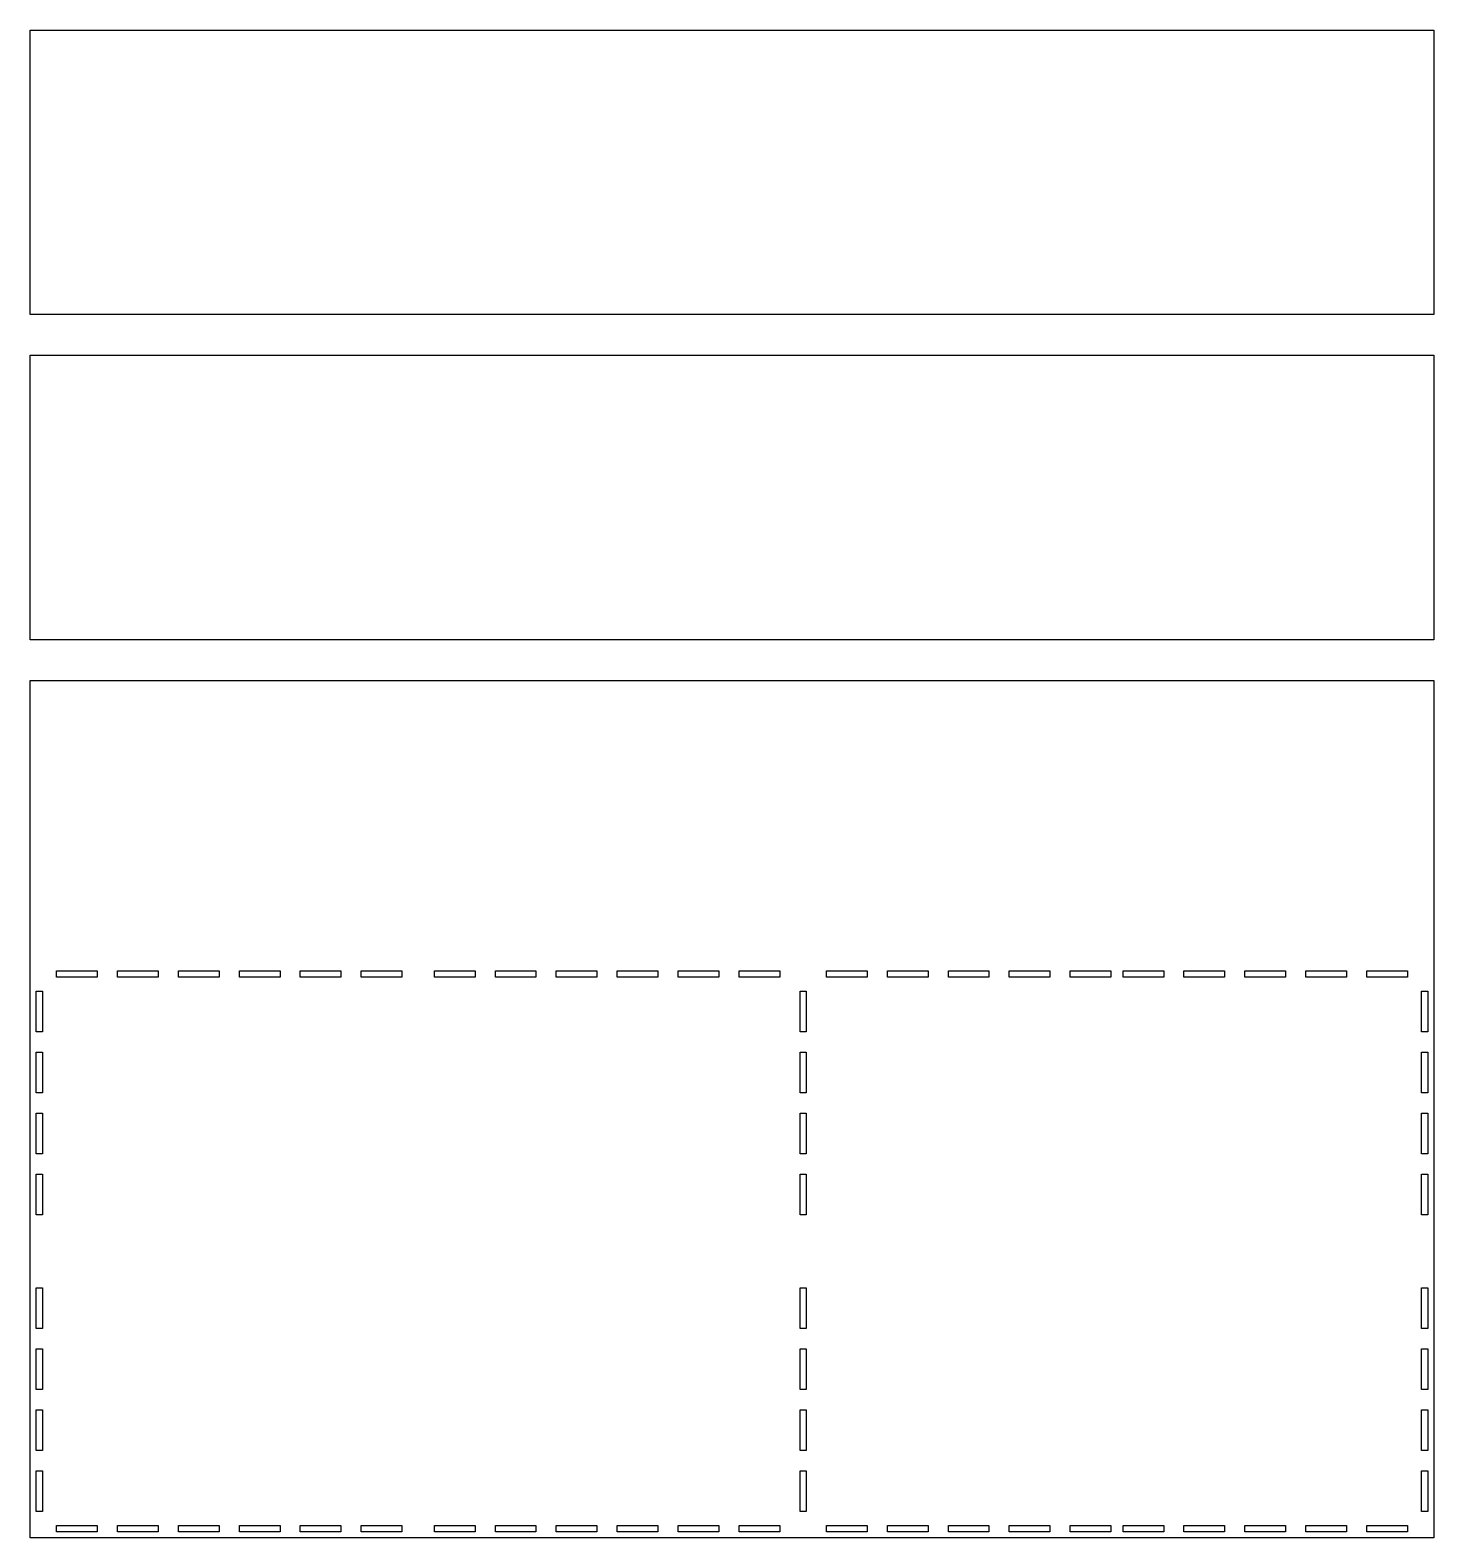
# Model space of a CAD drawing. Extents: x 0 to 346, y 0 to 371.
import ezdxf

# ---------------------------------------------------------------- set-up
doc = ezdxf.new("R2010")
doc.units = 0
doc.header["$MEASUREMENT"] = 0
doc.layers.get('0').update_dxf_attribs({"true_color": 0xffffff})

msp = doc.modelspace()

# ---------------------------------------------------------------- linework, layer by layer
at = {"color": 5, "true_color": 0x0000ff}
for p, q in [((0, 301), (0, 371)), ((0, 371), (345.5, 371)), ((345.5, 371), (345.5, 301)), ((345.5, 301), (0, 301)), ((0, 221), (0, 291)), ((0, 291), (345.5, 291)), ((345.5, 291), (345.5, 221)), ((345.5, 221), (0, 221)), ((0, 0), (0, 211)), ((0, 211), (345.5, 211)), ((345.5, 211), (345.5, 0)), ((6.5, 138), (6.5, 139.5)), ((6.5, 139.5), (16.5, 139.5)), ((16.5, 138), (6.5, 138)), ((16.5, 139.5), (16.5, 138)), ((21.5, 138), (21.5, 139.5)), ((21.5, 139.5), (31.5, 139.5)), ((31.5, 138), (21.5, 138)), ((31.5, 139.5), (31.5, 138)), ((36.5, 138), (36.5, 139.5)), ((36.5, 139.5), (46.5, 139.5)), ((46.5, 138), (36.5, 138)), ((46.5, 139.5), (46.5, 138)), ((51.5, 138), (51.5, 139.5)), ((51.5, 139.5), (61.5, 139.5)), ((61.5, 138), (51.5, 138)), ((61.5, 139.5), (61.5, 138)), ((66.5, 138), (66.5, 139.5)), ((66.5, 139.5), (76.5, 139.5)), ((76.5, 138), (66.5, 138)), ((76.5, 139.5), (76.5, 138)), ((81.5, 138), (81.5, 139.5)), ((81.5, 139.5), (91.5, 139.5)), ((91.5, 138), (81.5, 138)), ((91.5, 139.5), (91.5, 138)), ((99.5, 138), (99.5, 139.5)), ((99.5, 139.5), (109.5, 139.5)), ((109.5, 138), (99.5, 138)), ((109.5, 139.5), (109.5, 138)), ((114.5, 138), (114.5, 139.5)), ((114.5, 139.5), (124.5, 139.5)), ((124.5, 138), (114.5, 138)), ((124.5, 139.5), (124.5, 138)), ((129.5, 138), (129.5, 139.5)), ((129.5, 139.5), (139.5, 139.5)), ((139.5, 138), (129.5, 138)), ((139.5, 139.5), (139.5, 138)), ((144.5, 138), (144.5, 139.5)), ((144.5, 139.5), (154.5, 139.5)), ((154.5, 138), (144.5, 138)), ((154.5, 139.5), (154.5, 138)), ((159.5, 138), (159.5, 139.5)), ((159.5, 139.5), (169.5, 139.5)), ((169.5, 138), (159.5, 138)), ((169.5, 139.5), (169.5, 138)), ((174.5, 138), (174.5, 139.5)), ((174.5, 139.5), (184.5, 139.5)), ((184.5, 138), (174.5, 138)), ((184.5, 139.5), (184.5, 138)), ((196, 138), (196, 139.5)), ((196, 139.5), (206, 139.5)), ((206, 138), (196, 138)), ((206, 139.5), (206, 138)), ((211, 138), (211, 139.5)), ((211, 139.5), (221, 139.5)), ((221, 138), (211, 138)), ((221, 139.5), (221, 138)), ((226, 138), (226, 139.5)), ((226, 139.5), (236, 139.5)), ((236, 138), (226, 138)), ((236, 139.5), (236, 138)), ((241, 138), (241, 139.5)), ((241, 139.5), (251, 139.5)), ((251, 138), (241, 138)), ((251, 139.5), (251, 138)), ((256, 138), (256, 139.5)), ((256, 139.5), (266, 139.5)), ((266, 138), (256, 138)), ((266, 139.5), (266, 138)), ((269, 138), (269, 139.5)), ((269, 139.5), (279, 139.5)), ((279, 138), (269, 138)), ((279, 139.5), (279, 138)), ((284, 138), (284, 139.5)), ((284, 139.5), (294, 139.5)), ((294, 138), (284, 138)), ((294, 139.5), (294, 138)), ((299, 138), (299, 139.5)), ((299, 139.5), (309, 139.5)), ((309, 138), (299, 138)), ((309, 139.5), (309, 138)), ((314, 138), (314, 139.5)), ((314, 139.5), (324, 139.5)), ((324, 138), (314, 138)), ((324, 139.5), (324, 138)), ((329, 138), (329, 139.5)), ((329, 139.5), (339, 139.5)), ((339, 138), (329, 138)), ((339, 139.5), (339, 138)), ((1.5, 124.5), (1.5, 134.5)), ((1.5, 134.5), (3, 134.5)), ((3, 134.5), (3, 124.5)), ((189.5, 124.5), (189.5, 134.5)), ((189.5, 134.5), (191, 134.5)), ((191, 134.5), (191, 124.5)), ((342.5, 124.5), (342.5, 134.5)), ((342.5, 134.5), (344, 134.5)), ((344, 134.5), (344, 124.5)), ((3, 124.5), (1.5, 124.5)), ((191, 124.5), (189.5, 124.5)), ((344, 124.5), (342.5, 124.5)), ((1.5, 109.5), (1.5, 119.5)), ((1.5, 119.5), (3, 119.5)), ((3, 119.5), (3, 109.5)), ((189.5, 109.5), (189.5, 119.5)), ((189.5, 119.5), (191, 119.5)), ((191, 119.5), (191, 109.5)), ((342.5, 109.5), (342.5, 119.5)), ((342.5, 119.5), (344, 119.5)), ((344, 119.5), (344, 109.5)), ((3, 109.5), (1.5, 109.5)), ((191, 109.5), (189.5, 109.5)), ((344, 109.5), (342.5, 109.5)), ((1.5, 94.5), (1.5, 104.5)), ((1.5, 104.5), (3, 104.5)), ((3, 104.5), (3, 94.5)), ((189.5, 94.5), (189.5, 104.5)), ((189.5, 104.5), (191, 104.5)), ((191, 104.5), (191, 94.5)), ((342.5, 94.5), (342.5, 104.5)), ((342.5, 104.5), (344, 104.5)), ((344, 104.5), (344, 94.5)), ((3, 94.5), (1.5, 94.5)), ((191, 94.5), (189.5, 94.5)), ((344, 94.5), (342.5, 94.5)), ((1.5, 79.5), (1.5, 89.5)), ((1.5, 89.5), (3, 89.5)), ((3, 89.5), (3, 79.5)), ((189.5, 79.5), (189.5, 89.5)), ((189.5, 89.5), (191, 89.5)), ((191, 89.5), (191, 79.5)), ((342.5, 79.5), (342.5, 89.5)), ((342.5, 89.5), (344, 89.5)), ((344, 89.5), (344, 79.5)), ((3, 79.5), (1.5, 79.5)), ((191, 79.5), (189.5, 79.5)), ((344, 79.5), (342.5, 79.5)), ((1.5, 51.5), (1.5, 61.5)), ((1.5, 61.5), (3, 61.5)), ((3, 61.5), (3, 51.5)), ((189.5, 51.5), (189.5, 61.5)), ((189.5, 61.5), (191, 61.5)), ((191, 61.5), (191, 51.5)), ((342.5, 51.5), (342.5, 61.5)), ((342.5, 61.5), (344, 61.5)), ((344, 61.5), (344, 51.5)), ((3, 51.5), (1.5, 51.5)), ((191, 51.5), (189.5, 51.5)), ((344, 51.5), (342.5, 51.5)), ((1.5, 36.5), (1.5, 46.5)), ((1.5, 46.5), (3, 46.5)), ((3, 46.5), (3, 36.5)), ((189.5, 36.5), (189.5, 46.5)), ((189.5, 46.5), (191, 46.5)), ((191, 46.5), (191, 36.5)), ((342.5, 36.5), (342.5, 46.5)), ((342.5, 46.5), (344, 46.5)), ((344, 46.5), (344, 36.5)), ((3, 36.5), (1.5, 36.5)), ((191, 36.5), (189.5, 36.5)), ((344, 36.5), (342.5, 36.5)), ((1.5, 21.5), (1.5, 31.5)), ((1.5, 31.5), (3, 31.5)), ((3, 31.5), (3, 21.5)), ((189.5, 21.5), (189.5, 31.5)), ((189.5, 31.5), (191, 31.5)), ((191, 31.5), (191, 21.5)), ((342.5, 21.5), (342.5, 31.5)), ((342.5, 31.5), (344, 31.5)), ((344, 31.5), (344, 21.5)), ((3, 21.5), (1.5, 21.5)), ((191, 21.5), (189.5, 21.5)), ((344, 21.5), (342.5, 21.5)), ((1.5, 6.5), (1.5, 16.5)), ((1.5, 16.5), (3, 16.5)), ((3, 16.5), (3, 6.5)), ((189.5, 6.5), (189.5, 16.5)), ((189.5, 16.5), (191, 16.5)), ((191, 16.5), (191, 6.5)), ((342.5, 6.5), (342.5, 16.5)), ((342.5, 16.5), (344, 16.5)), ((344, 16.5), (344, 6.5)), ((3, 6.5), (1.5, 6.5)), ((191, 6.5), (189.5, 6.5)), ((344, 6.5), (342.5, 6.5)), ((345.5, 0), (0, 0)), ((6.5, 1.5), (6.5, 3)), ((6.5, 3), (16.5, 3)), ((16.5, 1.5), (6.5, 1.5)), ((16.5, 3), (16.5, 1.5)), ((21.5, 1.5), (21.5, 3)), ((21.5, 3), (31.5, 3)), ((31.5, 1.5), (21.5, 1.5)), ((31.5, 3), (31.5, 1.5)), ((36.5, 1.5), (36.5, 3)), ((36.5, 3), (46.5, 3)), ((46.5, 1.5), (36.5, 1.5)), ((46.5, 3), (46.5, 1.5)), ((51.5, 1.5), (51.5, 3)), ((51.5, 3), (61.5, 3)), ((61.5, 1.5), (51.5, 1.5)), ((61.5, 3), (61.5, 1.5)), ((66.5, 1.5), (66.5, 3)), ((66.5, 3), (76.5, 3)), ((76.5, 1.5), (66.5, 1.5)), ((76.5, 3), (76.5, 1.5)), ((81.5, 1.5), (81.5, 3)), ((81.5, 3), (91.5, 3)), ((91.5, 1.5), (81.5, 1.5)), ((91.5, 3), (91.5, 1.5)), ((99.5, 1.5), (99.5, 3)), ((99.5, 3), (109.5, 3)), ((109.5, 1.5), (99.5, 1.5)), ((109.5, 3), (109.5, 1.5)), ((114.5, 1.5), (114.5, 3)), ((114.5, 3), (124.5, 3)), ((124.5, 1.5), (114.5, 1.5)), ((124.5, 3), (124.5, 1.5)), ((129.5, 1.5), (129.5, 3)), ((129.5, 3), (139.5, 3)), ((139.5, 1.5), (129.5, 1.5)), ((139.5, 3), (139.5, 1.5)), ((144.5, 1.5), (144.5, 3)), ((144.5, 3), (154.5, 3)), ((154.5, 1.5), (144.5, 1.5)), ((154.5, 3), (154.5, 1.5)), ((159.5, 1.5), (159.5, 3)), ((159.5, 3), (169.5, 3)), ((169.5, 1.5), (159.5, 1.5)), ((169.5, 3), (169.5, 1.5)), ((174.5, 1.5), (174.5, 3)), ((174.5, 3), (184.5, 3)), ((184.5, 1.5), (174.5, 1.5)), ((184.5, 3), (184.5, 1.5)), ((196, 1.5), (196, 3)), ((196, 3), (206, 3)), ((206, 1.5), (196, 1.5)), ((206, 3), (206, 1.5)), ((211, 1.5), (211, 3)), ((211, 3), (221, 3)), ((221, 1.5), (211, 1.5)), ((221, 3), (221, 1.5)), ((226, 1.5), (226, 3)), ((226, 3), (236, 3)), ((236, 1.5), (226, 1.5)), ((236, 3), (236, 1.5)), ((241, 1.5), (241, 3)), ((241, 3), (251, 3)), ((251, 1.5), (241, 1.5)), ((251, 3), (251, 1.5)), ((256, 1.5), (256, 3)), ((256, 3), (266, 3)), ((266, 1.5), (256, 1.5)), ((266, 3), (266, 1.5)), ((269, 1.5), (269, 3)), ((269, 3), (279, 3)), ((279, 1.5), (269, 1.5)), ((279, 3), (279, 1.5)), ((284, 1.5), (284, 3)), ((284, 3), (294, 3)), ((294, 1.5), (284, 1.5)), ((294, 3), (294, 1.5)), ((299, 1.5), (299, 3)), ((299, 3), (309, 3)), ((309, 1.5), (299, 1.5)), ((309, 3), (309, 1.5)), ((314, 1.5), (314, 3)), ((314, 3), (324, 3)), ((324, 1.5), (314, 1.5)), ((324, 3), (324, 1.5)), ((329, 1.5), (329, 3)), ((329, 3), (339, 3)), ((339, 1.5), (329, 1.5)), ((339, 3), (339, 1.5))]:
    msp.add_line(p, q, dxfattribs=at)

doc.saveas('drawing.dxf')
